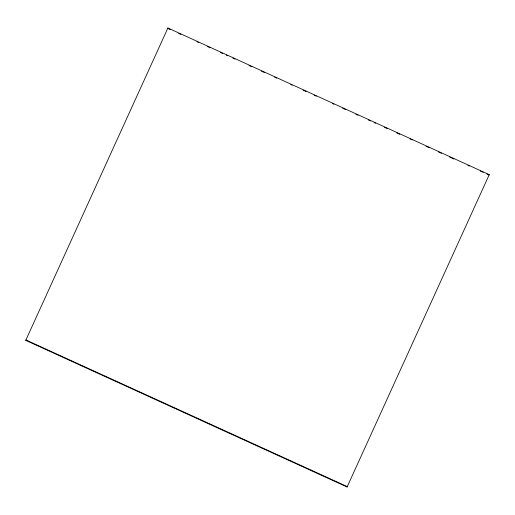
<?xml version="1.0" encoding="UTF-8"?>
<svg xmlns="http://www.w3.org/2000/svg" width="515" height="515" viewBox="0 0 515 515"><rect width="100%" height="100%" fill="white"/><g stroke="black" fill="none" stroke-linecap="round" stroke-linejoin="round"><path stroke-width="0.77" d="M25.75 340.351L167.903 28.003L489.25 174.649L347.097 486.997L25.75 340.351L25.937 339.964L347.284 486.611L347.097 486.997M167.903 28.003L167.716 28.389L170.645 29.728M489.25 174.649L489.063 175.036L486.868 174.038M178.699 33.398L180.894 34.402M196.994 41.754L198.462 42.417M207.242 46.427L210.172 47.766M220.42 52.44L222.615 53.444M226.278 55.111L227.739 55.781M232.864 58.118L235.059 59.122M248.97 65.469L251.899 66.802M261.414 71.147L264.343 72.486M274.592 77.16L276.787 78.164M290.692 84.512L292.159 85.175M303.135 90.189L306.065 91.522M314.118 95.198L316.313 96.202M332.42 103.554L333.881 104.217M342.668 108.227L345.591 109.566M355.839 114.24L358.034 115.244M368.283 119.918L370.485 120.922M374.141 122.589L375.609 123.259M384.39 127.269L387.319 128.602M396.833 132.947L399.762 134.286M410.011 138.96L412.206 139.964M426.111 146.312L429.04 147.644M438.555 151.989L441.484 153.322M449.537 156.998L453.927 159.006M467.839 165.347L469.3 166.017M480.283 171.032L483.212 172.364"/></g></svg>
